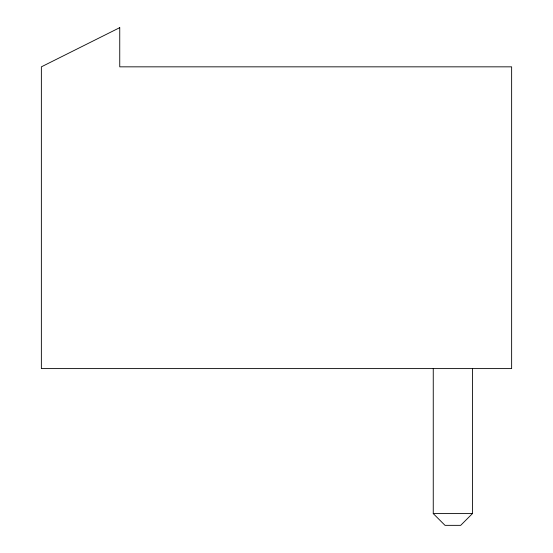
<?xml version="1.0" encoding="UTF-8"?>
<svg xmlns="http://www.w3.org/2000/svg" width="553" height="553" viewBox="0 0 553 553"><rect width="100%" height="100%" fill="white"/><g stroke="black" fill="none" stroke-linecap="round" stroke-linejoin="round"><path stroke-width="0.83" d="M472.442 368.595L472.442 513.592L460.69 525.35L445.013 525.35L433.255 513.592L433.255 368.595M433.255 513.592L472.442 513.592M119.745 27.65L41.364 66.837L41.364 368.595L511.636 368.595L511.636 66.837L119.745 66.837L119.745 27.65"/></g></svg>
